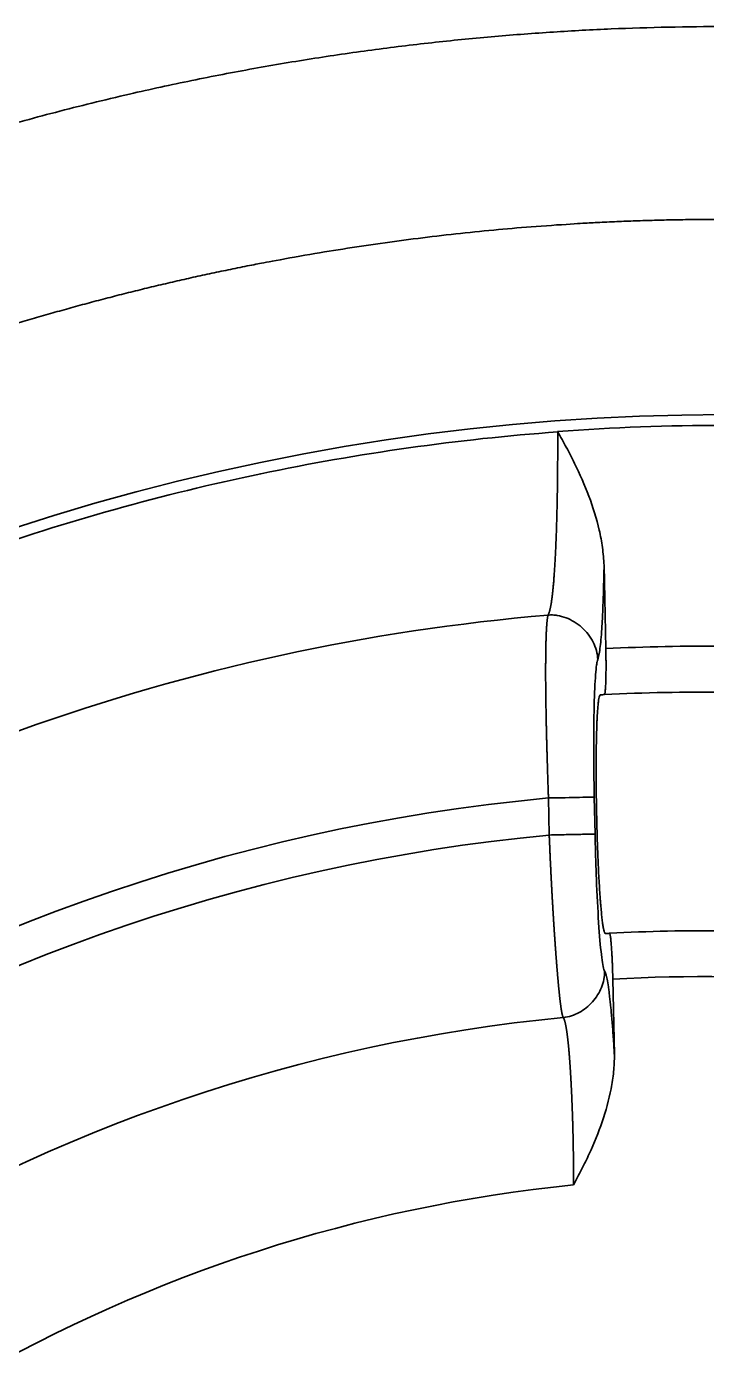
# Model space of a CAD drawing. Header units: millimetres. Extents: x -742 to 742, y -525 to 525.
# Drawn here: x -297.74 to -275.53, y 191.76 to 235.23 of the extents above; entities that cross this region are included whole.
import ezdxf

# ---------------------------------------------------------------- set-up
doc = ezdxf.new("R2010")
doc.units = ezdxf.units.MM
doc.layers.add('粗实线层', color=7, linetype='Continuous', lineweight=35)

msp = doc.modelspace()

# ---------------------------------------------------------------- linework, layer by layer
at = {"layer": '粗实线层'}
for p, q in [((-278.874, 217.619), (-278.817, 214.897)), ((-280.666, 208.803), (-280.691, 210.013)), ((-279.168, 208.835), (-279.194, 210.043)), ((-278.589, 204.094), (-278.537, 201.629))]:
    msp.add_line(p, q, dxfattribs=at)
for centre, radius, start, end in [((-274.93, 148.179), 74.366, 55.39145, 124.6427), ((-274.93, 148.179), 74.015, 85.82627, 94.23109), ((-274.93, 148.179), 68.058, 94.86768, 124.60867), ((-275.558, 148.206), 66.77, 86.13891, 92.79768), ((-275.558, 148.206), 65.27, 85.99849, 92.90321), ((-274.93, 148.179), 62.102, 95.32316, 152.44433), ((-274.93, 148.179), 60.894, 95.40482, 151.75376), ((-275.558, 148.206), 57.47, 85.55819, 93.13304), ((-275.558, 148.206), 55.97, 85.5401, 93.1041), ((-274.93, 148.179), 54.914, 95.5183, 148.3456), ((-274.93, 148.179), 49.433, 95.7359, 144.3389)]:
    msp.add_arc(centre, radius, start, end, dxfattribs=at)
for points, degree, knots in [([(-313.014, 226.419), (-312.97, 226.441), (-312.87, 226.489), (-312.701, 226.571), (-312.495, 226.671), (-312.25, 226.788), (-311.968, 226.922), (-311.647, 227.072), (-311.288, 227.239), (-310.891, 227.421), (-310.455, 227.618), (-309.979, 227.83), (-309.464, 228.055), (-308.91, 228.294), (-308.315, 228.544), (-307.681, 228.806), (-307.005, 229.079), (-306.289, 229.36), (-305.531, 229.65), (-304.731, 229.948), (-303.889, 230.251), (-303.005, 230.559), (-302.078, 230.871), (-301.108, 231.184), (-300.095, 231.499), (-299.038, 231.813), (-297.936, 232.124), (-296.791, 232.431), (-295.601, 232.733), (-294.116, 233.087), (-292.354, 233.471), (-290.334, 233.861), (-288.333, 234.198), (-286.351, 234.485), (-284.391, 234.722), (-282.453, 234.912), (-280.539, 235.057), (-278.649, 235.158), (-276.785, 235.216), (-274.897, 235.235), (-272.975, 235.211), (-271.013, 235.143), (-269.053, 235.031), (-267.095, 234.874), (-265.142, 234.673), (-263.194, 234.429), (-261.252, 234.14), (-259.317, 233.807), (-257.39, 233.431), (-256.089, 233.147), (-255.406, 232.989), (-255.338, 232.973), (-255.267, 232.957), (-255.195, 232.94), (-255.12, 232.922), (-255.043, 232.904), (-254.964, 232.886), (-254.883, 232.866), (-254.799, 232.847), (-254.714, 232.826), (-254.626, 232.805), (-254.537, 232.784), (-254.445, 232.761), (-254.351, 232.738), (-254.255, 232.715), (-254.157, 232.691), (-254.056, 232.666), (-253.954, 232.641), (-253.85, 232.615), (-253.743, 232.588), (-253.634, 232.561), (-253.523, 232.533), (-253.41, 232.504), (-253.295, 232.474), (-253.178, 232.444), (-253.059, 232.413), (-252.938, 232.382), (-252.814, 232.35), (-252.689, 232.317), (-252.561, 232.283), (-252.432, 232.248), (-252.3, 232.213), (-252.166, 232.177), (-252.03, 232.14), (-251.892, 232.102), (-251.752, 232.064), (-251.61, 232.024), (-251.466, 231.984), (-251.32, 231.943), (-251.172, 231.901), (-251.021, 231.858), (-250.869, 231.815), (-250.715, 231.77), (-250.558, 231.725), (-250.4, 231.679), (-250.239, 231.631), (-250.077, 231.583), (-249.912, 231.534), (-249.746, 231.484), (-249.577, 231.433), (-249.407, 231.381), (-249.234, 231.328), (-249.06, 231.274), (-248.883, 231.219), (-248.705, 231.163), (-248.524, 231.106), (-248.342, 231.047), (-248.157, 230.988), (-247.971, 230.928), (-247.782, 230.866), (-247.592, 230.804), (-247.4, 230.74), (-247.206, 230.675), (-247.009, 230.609), (-246.811, 230.542), (-246.611, 230.473), (-246.409, 230.404), (-246.205, 230.333), (-246, 230.261), (-245.792, 230.188), (-245.583, 230.113), (-245.371, 230.037), (-245.158, 229.96), (-244.943, 229.882), (-244.726, 229.802), (-244.507, 229.721), (-244.286, 229.638), (-244.063, 229.554), (-243.839, 229.469), (-243.613, 229.382), (-243.385, 229.294), (-243.155, 229.205), (-242.923, 229.114), (-242.69, 229.021), (-242.454, 228.927), (-242.217, 228.832), (-241.979, 228.734), (-241.738, 228.636), (-241.496, 228.536), (-241.252, 228.434), (-241.006, 228.331), (-240.759, 228.226), (-240.509, 228.119), (-240.259, 228.011), (-240.006, 227.901), (-239.752, 227.79), (-239.496, 227.676), (-239.239, 227.561), (-238.979, 227.445), (-238.719, 227.326), (-238.456, 227.206), (-238.192, 227.084), (-237.927, 226.96), (-237.66, 226.834), (-237.391, 226.706), (-237.121, 226.577), (-236.94, 226.49), (-236.85, 226.446)], 3, [0, 0, 0, 0, 0.146208, 0.333993, 0.563355, 0.834294, 1.146811, 1.500906, 1.896581, 2.333835, 2.81267, 3.333086, 3.895085, 4.498667, 5.143833, 5.830586, 6.558925, 7.328853, 8.140371, 8.99348, 9.888182, 10.824479, 11.802373, 12.821865, 13.882957, 14.985652, 16.129951, 17.315857, 18.543372, 19.812498, 21.896557, 23.953236, 25.982524, 27.984409, 29.958878, 31.905923, 33.825531, 35.717694, 37.582401, 39.419644, 41.383211, 43.346736, 45.310218, 47.273655, 49.237047, 51.200393, 53.163692, 55.126943, 57.090145, 59.053298, 59.121298, 59.191505, 59.263917, 59.338535, 59.415359, 59.494389, 59.575625, 59.659067, 59.744716, 59.83257, 59.92263, 60.014896, 60.109367, 60.206045, 60.304929, 60.406019, 60.509315, 60.614817, 60.722525, 60.832439, 60.944559, 61.058885, 61.175416, 61.294154, 61.415098, 61.538248, 61.663604, 61.791166, 61.920934, 62.052908, 62.187088, 62.323475, 62.462067, 62.602865, 62.74587, 62.89108, 63.038497, 63.188119, 63.339948, 63.493983, 63.650224, 63.808671, 63.969325, 64.132184, 64.29725, 64.464521, 64.633999, 64.805684, 64.979574, 65.155671, 65.333974, 65.514483, 65.697198, 65.88212, 66.069247, 66.258582, 66.450122, 66.643869, 66.839822, 67.037981, 67.238347, 67.440919, 67.645698, 67.852683, 68.061874, 68.273272, 68.486876, 68.702687, 68.920704, 69.140927, 69.363358, 69.587994, 69.814837, 70.043887, 70.275144, 70.508606, 70.744276, 70.982152, 71.222235, 71.464524, 71.70902, 71.955723, 72.204633, 72.455749, 72.709072, 72.964602, 73.222338, 73.482282, 73.744432, 74.008789, 74.275353, 74.544124, 74.815102, 75.088287, 75.363679, 75.641277, 75.921083, 76.203096, 76.487316, 76.773743, 77.062377, 77.353218, 77.646266, 77.941522, 78.238985, 78.538655, 78.840532, 78.840532, 78.840532, 78.840532]), ([(-236.441, 219.152), (-238.694, 220.368), (-243.269, 222.485), (-245.616, 223.398), (-250.271, 225.209), (-255.145, 226.441), (-260, 227.667), (-264.961, 228.292), (-269.942, 228.92), (-274.921, 228.927), (-279.912, 228.933), (-289.832, 227.698), (-294.678, 226.465), (-299.52, 225.233), (-304.224, 223.392), (-308.914, 221.556), (-313.421, 219.133)], 2, [0, 0, 0, 5.014613, 10.029227, 10.029227, 20.058454, 20.058454, 30.087681, 30.087681, 40.116908, 40.116908, 50.146135, 60.175362, 60.175362, 70.204589, 70.204589, 80.233816, 80.233816, 80.233816]), ([(-280.39, 221.98), (-282.02, 221.86), (-283.646, 221.685), (-286.884, 221.228), (-288.495, 220.946), (-291.695, 220.276), (-293.284, 219.888), (-296.433, 219.008), (-297.993, 218.515), (-301.076, 217.428), (-302.6, 216.834), (-305.605, 215.545), (-307.086, 214.85), (-309.999, 213.365), (-311.431, 212.575), (-314.239, 210.9), (-315.615, 210.016), (-316.961, 209.087)], 3, [0, 0, 0, 0, 4.904148, 4.904148, 9.808296, 9.808296, 14.712444, 14.712444, 19.616592, 19.616592, 24.52074, 24.52074, 29.424888, 29.424888, 34.329036, 34.329036, 39.233184, 39.233184, 39.233184, 39.233184]), ([(-280.705, 215.992), (-280.704, 215.993), (-280.702, 215.997), (-280.699, 216.002), (-280.697, 216.008), (-280.693, 216.014), (-280.69, 216.021), (-280.687, 216.029), (-280.683, 216.038), (-280.68, 216.047), (-280.676, 216.057), (-280.672, 216.067), (-280.668, 216.079), (-280.664, 216.092), (-280.66, 216.105), (-280.656, 216.12), (-280.651, 216.136), (-280.647, 216.153), (-280.642, 216.171), (-280.637, 216.19), (-280.633, 216.211), (-280.628, 216.233), (-280.623, 216.257), (-280.618, 216.282), (-280.613, 216.309), (-280.608, 216.338), (-280.602, 216.368), (-280.597, 216.4), (-280.592, 216.434), (-280.587, 216.47), (-280.581, 216.508), (-280.576, 216.548), (-280.571, 216.59), (-280.565, 216.634), (-280.56, 216.681), (-280.554, 216.73), (-280.549, 216.781), (-280.543, 216.835), (-280.538, 216.892), (-280.532, 216.951), (-280.527, 217.013), (-280.521, 217.077), (-280.516, 217.145), (-280.511, 217.215), (-280.505, 217.289), (-280.5, 217.365), (-280.494, 217.445), (-280.489, 217.527), (-280.484, 217.613), (-280.479, 217.702), (-280.473, 217.795), (-280.468, 217.891), (-280.463, 217.984), (-280.459, 218.075), (-280.455, 218.161), (-280.451, 218.248), (-280.447, 218.336), (-280.444, 218.424), (-280.44, 218.513), (-280.437, 218.602), (-280.434, 218.691), (-280.431, 218.781), (-280.428, 218.872), (-280.425, 218.962), (-280.422, 219.053), (-280.42, 219.143), (-280.417, 219.234), (-280.415, 219.325), (-280.413, 219.416), (-280.411, 219.507), (-280.409, 219.598), (-280.407, 219.689), (-280.405, 219.78), (-280.404, 219.87), (-280.402, 219.96), (-280.401, 220.05), (-280.399, 220.14), (-280.398, 220.229), (-280.397, 220.318), (-280.396, 220.407), (-280.395, 220.495), (-280.394, 220.583), (-280.393, 220.67), (-280.392, 220.756), (-280.392, 220.843), (-280.391, 220.928), (-280.391, 221.013), (-280.39, 221.098), (-280.39, 221.181), (-280.39, 221.264), (-280.389, 221.347), (-280.389, 221.429), (-280.389, 221.51), (-280.389, 221.59), (-280.389, 221.67), (-280.39, 221.748), (-280.39, 221.826), (-280.39, 221.904), (-280.39, 221.955), (-280.391, 221.98)], 3, [0, 0, 0, 0, 0.025861, 0.053044, 0.08155, 0.11138, 0.142532, 0.175007, 0.208805, 0.243926, 0.28037, 0.318138, 0.357228, 0.397641, 0.439377, 0.482437, 0.526819, 0.572525, 0.619553, 0.667905, 0.71758, 0.768578, 0.8209, 0.874544, 0.929512, 0.985803, 1.043417, 1.102355, 1.162616, 1.2242, 1.287108, 1.351339, 1.416894, 1.483772, 1.551973, 1.621499, 1.692347, 1.76452, 1.838016, 1.912836, 1.988979, 2.066447, 2.145238, 2.225353, 2.306792, 2.389556, 2.473643, 2.559055, 2.645791, 2.733851, 2.823235, 2.913944, 3.005978, 3.084018, 3.161493, 3.238403, 3.314749, 3.390531, 3.465747, 3.5404, 3.614487, 3.68801, 3.760968, 3.833361, 3.90519, 3.976454, 4.047154, 4.117289, 4.186859, 4.255865, 4.324305, 4.392181, 4.459493, 4.52624, 4.592422, 4.658039, 4.723092, 4.78758, 4.851503, 4.914861, 4.977655, 5.039885, 5.101549, 5.162649, 5.223184, 5.283155, 5.342561, 5.401402, 5.459679, 5.517391, 5.574539, 5.631122, 5.68714, 5.742594, 5.797484, 5.851809, 5.905569, 5.958766, 6.011398, 6.011398, 6.011398, 6.011398]), ([(-278.874, 217.619), (-278.883, 217.815), (-278.919, 218.205), (-279.062, 218.963), (-279.349, 219.887), (-279.745, 220.779), (-280.061, 221.389), (-280.246, 221.732), (-280.339, 221.9), (-280.385, 221.983)], 3, [0, 0, 0, 0, 0.583953, 1.167905, 2.33581, 3.503716, 4.087668, 4.379645, 4.660963, 4.660963, 4.660963, 4.660963]), ([(-278.874, 217.619), (-278.875, 217.566), (-278.877, 217.46), (-278.882, 217.253), (-278.89, 216.904), (-278.904, 216.445), (-278.921, 216.037), (-278.937, 215.744), (-278.954, 215.472), (-278.977, 215.175), (-279.008, 214.887), (-279.037, 214.706), (-279.059, 214.612), (-279.071, 214.568), (-279.078, 214.548), (-279.081, 214.54)], 3, [0, 0, 0, 0, 0.096614, 0.193229, 0.386458, 0.772916, 1.159374, 1.352603, 1.545832, 1.932289, 2.318747, 2.705205, 2.898434, 2.995049, 3.091663, 3.091663, 3.091663, 3.091663]), ([(-280.691, 210.013), (-280.692, 210.026), (-280.693, 210.053), (-280.694, 210.097), (-280.696, 210.146), (-280.698, 210.199), (-280.7, 210.258), (-280.702, 210.322), (-280.705, 210.391), (-280.707, 210.464), (-280.71, 210.543), (-280.713, 210.627), (-280.715, 210.716), (-280.718, 210.809), (-280.722, 210.907), (-280.725, 211.01), (-280.728, 211.118), (-280.731, 211.23), (-280.735, 211.347), (-280.738, 211.468), (-280.742, 211.593), (-280.745, 211.723), (-280.749, 211.856), (-280.752, 211.994), (-280.756, 212.134), (-280.759, 212.279), (-280.762, 212.426), (-280.766, 212.576), (-280.769, 212.729), (-280.771, 212.884), (-280.774, 213.041), (-280.776, 213.2), (-280.779, 213.36), (-280.78, 213.521), (-280.782, 213.681), (-280.783, 213.842), (-280.783, 213.976), (-280.784, 214.084), (-280.784, 214.166), (-280.783, 214.245), (-280.783, 214.323), (-280.783, 214.399), (-280.782, 214.473), (-280.782, 214.544), (-280.781, 214.614), (-280.781, 214.682), (-280.78, 214.748), (-280.779, 214.812), (-280.778, 214.874), (-280.777, 214.934), (-280.776, 214.992), (-280.774, 215.049), (-280.773, 215.104), (-280.771, 215.156), (-280.77, 215.207), (-280.768, 215.256), (-280.767, 215.304), (-280.765, 215.349), (-280.763, 215.393), (-280.761, 215.435), (-280.759, 215.476), (-280.757, 215.515), (-280.755, 215.552), (-280.753, 215.587), (-280.751, 215.621), (-280.749, 215.654), (-280.746, 215.685), (-280.744, 215.714), (-280.742, 215.742), (-280.739, 215.768), (-280.737, 215.793), (-280.734, 215.817), (-280.732, 215.839), (-280.729, 215.86), (-280.726, 215.88), (-280.724, 215.898), (-280.721, 215.915), (-280.719, 215.931), (-280.716, 215.945), (-280.713, 215.959), (-280.71, 215.971), (-280.708, 215.982), (-280.706, 215.988), (-280.705, 215.992)], 3, [0, 0, 0, 0, 0.026528, 0.056523, 0.089986, 0.126917, 0.167316, 0.211182, 0.258517, 0.309319, 0.363589, 0.421327, 0.482533, 0.547207, 0.615349, 0.68696, 0.762038, 0.840585, 0.9226, 1.008084, 1.097036, 1.189456, 1.285345, 1.384703, 1.48753, 1.593825, 1.703589, 1.816822, 1.933524, 2.053696, 2.177336, 2.304445, 2.435024, 2.569072, 2.70659, 2.847577, 2.992033, 3.069258, 3.145942, 3.222085, 3.297686, 3.372746, 3.447264, 3.521241, 3.594676, 3.66757, 3.739922, 3.811733, 3.883003, 3.95373, 4.023917, 4.093561, 4.162665, 4.231226, 4.299246, 4.366725, 4.433662, 4.500057, 4.565911, 4.631224, 4.695994, 4.760224, 4.823911, 4.887057, 4.949662, 5.011725, 5.073246, 5.134226, 5.194664, 5.254561, 5.313917, 5.37273, 5.431003, 5.488734, 5.545923, 5.602571, 5.658677, 5.714242, 5.769266, 5.823748, 5.877689, 5.931088, 5.983947, 5.983947, 5.983947, 5.983947]), ([(-280.705, 215.992), (-280.655, 215.996), (-280.555, 215.998), (-280.357, 215.978), (-280.018, 215.888), (-279.578, 215.614), (-279.259, 215.207), (-279.114, 214.835), (-279.084, 214.639), (-279.081, 214.54)], 3, [0, 0, 0, 0, 0.150422, 0.300881, 0.601797, 1.20363, 1.805463, 2.106379, 2.407296, 2.407296, 2.407296, 2.407296]), ([(-278.817, 214.897), (-278.815, 214.798), (-278.813, 214.7), (-278.812, 214.556), (-278.811, 214.509), (-278.811, 214.438), (-278.811, 214.414), (-278.811, 214.368), (-278.811, 214.345), (-278.811, 214.231), (-278.811, 214.145), (-278.813, 214.043), (-278.813, 214.023), (-278.814, 213.983), (-278.814, 213.964), (-278.816, 213.906), (-278.816, 213.87), (-278.82, 213.766), (-278.822, 213.703), (-278.826, 213.635), (-278.827, 213.621), (-278.829, 213.596), (-278.83, 213.584), (-278.832, 213.549), (-278.836, 213.507), (-278.84, 213.473), (-278.843, 213.452), (-278.844, 213.445), (-278.847, 213.433), (-278.848, 213.427), (-278.854, 213.403), (-278.859, 213.393), (-278.864, 213.393)], 3, [0, 0, 0, 0, 0.188769, 0.188769, 0.283153, 0.283153, 0.330346, 0.330346, 0.377538, 0.377538, 0.566307, 0.566307, 0.613499, 0.613499, 0.660691, 0.660691, 0.755076, 0.755076, 0.943845, 0.943845, 0.991037, 0.991037, 1.038229, 1.038229, 1.132613, 1.226998, 1.226998, 1.27419, 1.27419, 1.321382, 1.321382, 1.510151, 1.510151, 1.510151, 1.510151]), ([(-279.194, 210.043), (-279.205, 210.597), (-279.214, 211.417), (-279.21, 212.398), (-279.195, 213.276), (-279.164, 213.955), (-279.126, 214.329), (-279.101, 214.474), (-279.088, 214.522), (-279.081, 214.54)], 3, [0, 0, 0, 0, 1.125887, 1.68883, 2.251773, 3.37766, 3.940603, 4.222075, 4.503546, 4.503546, 4.503546, 4.503546]), ([(-278.996, 213.386), (-279.003, 213.385), (-279.009, 213.379), (-279.022, 213.353), (-279.034, 213.315), (-279.046, 213.252), (-279.053, 213.206), (-279.054, 213.196), (-279.057, 213.176), (-279.058, 213.165), (-279.062, 213.132), (-279.065, 213.109), (-279.073, 213.035), (-279.083, 212.926), (-279.091, 212.795), (-279.097, 212.688), (-279.1, 212.633), (-279.103, 212.575), (-279.105, 212.535), (-279.106, 212.515), (-279.11, 212.413), (-279.116, 212.241), (-279.124, 211.958), (-279.127, 211.753), (-279.129, 211.62), (-279.13, 211.593), (-279.13, 211.539), (-279.131, 211.511), (-279.131, 211.428), (-279.132, 211.373), (-279.133, 211.204), (-279.134, 210.974), (-279.133, 210.734), (-279.132, 210.551), (-279.132, 210.489), (-279.131, 210.365), (-279.13, 210.302), (-279.128, 210.113), (-279.127, 209.987), (-279.123, 209.733), (-279.12, 209.607), (-279.115, 209.352), (-279.112, 209.225), (-279.107, 209.033), (-279.105, 208.969), (-279.102, 208.842), (-279.1, 208.779), (-279.094, 208.591), (-279.085, 208.344), (-279.076, 208.105), (-279.068, 207.928), (-279.066, 207.869), (-279.062, 207.782), (-279.06, 207.753), (-279.058, 207.696), (-279.051, 207.553), (-279.038, 207.307), (-279.025, 207.103), (-279.013, 206.906), (-279.006, 206.812), (-278.998, 206.698), (-278.996, 206.676), (-278.993, 206.631), (-278.988, 206.566), (-278.983, 206.504), (-278.972, 206.383), (-278.959, 206.231), (-278.944, 206.101), (-278.934, 206.011), (-278.93, 205.982), (-278.923, 205.927), (-278.919, 205.901), (-278.908, 205.828), (-278.894, 205.743), (-278.88, 205.681), (-278.869, 205.645), (-278.866, 205.634), (-278.859, 205.615), (-278.855, 205.607), (-278.845, 205.589), (-278.838, 205.583), (-278.831, 205.583)], 3, [0, 0, 0, 0, 0.245147, 0.245147, 0.490294, 0.735441, 0.735441, 0.796727, 0.796727, 0.858014, 0.858014, 0.980587, 0.980587, 1.225734, 1.470881, 1.470881, 1.593455, 1.654741, 1.654741, 1.716028, 1.716028, 1.961175, 2.206322, 2.451469, 2.451469, 2.512755, 2.512755, 2.574042, 2.574042, 2.696615, 2.696615, 2.941762, 3.186909, 3.186909, 3.309482, 3.309482, 3.432056, 3.432056, 3.677203, 3.677203, 3.92235, 3.92235, 4.167496, 4.167496, 4.29007, 4.29007, 4.412643, 4.412643, 4.65779, 4.902937, 4.902937, 5.02551, 5.02551, 5.086797, 5.086797, 5.148084, 5.393231, 5.638378, 5.638378, 5.883524, 5.883524, 5.944811, 5.944811, 6.006098, 6.128671, 6.128671, 6.373818, 6.618965, 6.618965, 6.741538, 6.741538, 6.864112, 6.864112, 7.109259, 7.354406, 7.354406, 7.476979, 7.476979, 7.599552, 7.599552, 7.844699, 7.844699, 7.844699, 7.844699]), ([(-280.691, 210.013), (-280.596, 210.015), (-280.408, 210.018), (-280.049, 210.025), (-279.649, 210.033), (-279.306, 210.041), (-279.204, 210.043), (-279.194, 210.043)], 3, [0, 0, 0, 0, 0.187243, 0.374486, 0.748973, 1.123459, 1.497945, 1.497945, 1.497945, 1.497945]), ([(-280.666, 208.803), (-280.571, 208.805), (-280.476, 208.807), (-280.29, 208.811), (-280.198, 208.813), (-280.022, 208.817), (-279.937, 208.818), (-279.777, 208.822), (-279.702, 208.823), (-279.565, 208.826), (-279.502, 208.828), (-279.391, 208.83), (-279.343, 208.831), (-279.264, 208.833), (-279.233, 208.833), (-279.187, 208.834), (-279.173, 208.835), (-279.168, 208.835)], 3, [0, 0, 0, 0, 0.187245, 0.187245, 0.37449, 0.37449, 0.561735, 0.561735, 0.74898, 0.74898, 0.936224, 0.936224, 1.123469, 1.123469, 1.310714, 1.310714, 1.497959, 1.497959, 1.497959, 1.497959]), ([(-280.211, 202.839), (-280.211, 202.84), (-280.212, 202.842), (-280.214, 202.845), (-280.216, 202.849), (-280.218, 202.853), (-280.219, 202.858), (-280.221, 202.862), (-280.223, 202.867), (-280.225, 202.872), (-280.226, 202.878), (-280.228, 202.884), (-280.23, 202.89), (-280.232, 202.896), (-280.233, 202.902), (-280.235, 202.909), (-280.237, 202.916), (-280.239, 202.924), (-280.241, 202.932), (-280.243, 202.939), (-280.244, 202.948), (-280.246, 202.956), (-280.248, 202.965), (-280.25, 202.974), (-280.252, 202.984), (-280.254, 202.993), (-280.256, 203.003), (-280.258, 203.013), (-280.26, 203.024), (-280.261, 203.035), (-280.263, 203.046), (-280.265, 203.057), (-280.267, 203.069), (-280.269, 203.081), (-280.271, 203.093), (-280.273, 203.106), (-280.275, 203.119), (-280.277, 203.132), (-280.279, 203.145), (-280.281, 203.159), (-280.283, 203.173), (-280.285, 203.187), (-280.287, 203.202), (-280.289, 203.217), (-280.291, 203.232), (-280.293, 203.247), (-280.295, 203.263), (-280.298, 203.279), (-280.3, 203.296), (-280.302, 203.312), (-280.304, 203.329), (-280.306, 203.346), (-280.308, 203.364), (-280.31, 203.382), (-280.312, 203.4), (-280.315, 203.418), (-280.317, 203.437), (-280.319, 203.456), (-280.321, 203.475), (-280.323, 203.495), (-280.326, 203.514), (-280.328, 203.535), (-280.33, 203.555), (-280.332, 203.576), (-280.334, 203.597), (-280.337, 203.618), (-280.339, 203.64), (-280.341, 203.661), (-280.343, 203.684), (-280.346, 203.706), (-280.348, 203.729), (-280.35, 203.752), (-280.353, 203.775), (-280.355, 203.799), (-280.357, 203.823), (-280.36, 203.847), (-280.362, 203.871), (-280.364, 203.896), (-280.367, 203.921), (-280.369, 203.947), (-280.371, 203.972), (-280.374, 203.998), (-280.376, 204.024), (-280.378, 204.051), (-280.381, 204.078), (-280.383, 204.105), (-280.386, 204.132), (-280.388, 204.159), (-280.391, 204.187), (-280.393, 204.216), (-280.395, 204.244), (-280.398, 204.273), (-280.4, 204.302), (-280.403, 204.331), (-280.405, 204.361), (-280.408, 204.39), (-280.41, 204.42), (-280.413, 204.451), (-280.415, 204.481), (-280.418, 204.512), (-280.42, 204.544), (-280.423, 204.575), (-280.425, 204.607), (-280.428, 204.639), (-280.43, 204.671), (-280.433, 204.703), (-280.435, 204.736), (-280.438, 204.769), (-280.44, 204.803), (-280.443, 204.836), (-280.446, 204.87), (-280.448, 204.904), (-280.451, 204.938), (-280.453, 204.973), (-280.456, 205.008), (-280.458, 205.043), (-280.461, 205.078), (-280.463, 205.114), (-280.466, 205.15), (-280.469, 205.186), (-280.471, 205.222), (-280.474, 205.259), (-280.476, 205.295), (-280.479, 205.333), (-280.482, 205.37), (-280.484, 205.407), (-280.487, 205.445), (-280.489, 205.483), (-280.492, 205.521), (-280.495, 205.56), (-280.497, 205.599), (-280.5, 205.638), (-280.502, 205.677), (-280.505, 205.716), (-280.508, 205.756), (-280.51, 205.796), (-280.513, 205.836), (-280.515, 205.876), (-280.518, 205.916), (-280.52, 205.957), (-280.523, 205.998), (-280.526, 206.039), (-280.528, 206.08), (-280.531, 206.122), (-280.533, 206.164), (-280.536, 206.206), (-280.539, 206.248), (-280.541, 206.29), (-280.544, 206.333), (-280.546, 206.375), (-280.549, 206.418), (-280.551, 206.461), (-280.554, 206.505), (-280.556, 206.548), (-280.559, 206.592), (-280.561, 206.636), (-280.564, 206.68), (-280.566, 206.724), (-280.569, 206.768), (-280.571, 206.813), (-280.574, 206.858), (-280.576, 206.902), (-280.579, 206.947), (-280.581, 206.993), (-280.584, 207.038), (-280.586, 207.084), (-280.589, 207.129), (-280.591, 207.175), (-280.594, 207.221), (-280.596, 207.267), (-280.598, 207.313), (-280.601, 207.36), (-280.603, 207.406), (-280.605, 207.453), (-280.608, 207.5), (-280.61, 207.547), (-280.613, 207.594), (-280.615, 207.641), (-280.617, 207.688), (-280.619, 207.736), (-280.622, 207.783), (-280.624, 207.831), (-280.626, 207.879), (-280.628, 207.927), (-280.631, 207.975), (-280.633, 208.023), (-280.635, 208.071), (-280.637, 208.119), (-280.639, 208.167), (-280.641, 208.216), (-280.644, 208.264), (-280.646, 208.313), (-280.648, 208.362), (-280.65, 208.411), (-280.652, 208.459), (-280.654, 208.508), (-280.656, 208.557), (-280.658, 208.606), (-280.66, 208.655), (-280.662, 208.705), (-280.664, 208.754), (-280.665, 208.787), (-280.666, 208.803)], 3, [0, 0, 0, 0, 0.026885, 0.053801, 0.080747, 0.107723, 0.134729, 0.161766, 0.188833, 0.21593, 0.243057, 0.270215, 0.297403, 0.324621, 0.35187, 0.379149, 0.406459, 0.433798, 0.461169, 0.488569, 0.516, 0.543461, 0.570953, 0.598475, 0.626027, 0.65361, 0.681223, 0.708867, 0.736541, 0.764245, 0.79198, 0.819745, 0.847541, 0.875367, 0.903224, 0.931111, 0.959029, 0.986977, 1.014956, 1.042965, 1.071004, 1.099075, 1.127175, 1.155306, 1.183468, 1.21166, 1.239883, 1.268136, 1.29642, 1.324734, 1.353079, 1.381455, 1.409861, 1.438298, 1.466765, 1.495263, 1.523791, 1.55235, 1.58094, 1.60956, 1.638211, 1.666893, 1.695605, 1.724348, 1.753121, 1.781926, 1.81076, 1.839626, 1.868522, 1.897449, 1.926406, 1.955395, 1.984414, 2.013463, 2.042543, 2.071655, 2.100796, 2.129969, 2.159172, 2.188406, 2.217671, 2.246966, 2.276292, 2.305649, 2.335037, 2.364456, 2.393905, 2.423385, 2.452896, 2.482438, 2.51201, 2.541614, 2.571248, 2.600913, 2.630608, 2.660335, 2.690093, 2.719881, 2.7497, 2.77955, 2.809431, 2.839343, 2.869285, 2.899259, 2.929263, 2.959299, 2.989365, 3.019462, 3.04959, 3.079749, 3.109939, 3.14016, 3.170412, 3.200695, 3.231008, 3.261353, 3.291728, 3.322135, 3.352573, 3.383041, 3.413541, 3.444071, 3.474633, 3.505225, 3.535849, 3.566503, 3.597189, 3.627906, 3.658653, 3.689432, 3.720242, 3.751083, 3.781955, 3.812858, 3.843792, 3.874757, 3.905753, 3.93678, 3.967839, 3.998928, 4.030049, 4.061201, 4.092384, 4.123598, 4.154843, 4.186119, 4.217427, 4.248766, 4.280135, 4.311536, 4.342969, 4.374432, 4.405927, 4.437452, 4.469009, 4.500598, 4.532217, 4.563868, 4.59555, 4.627263, 4.659007, 4.690783, 4.72259, 4.754428, 4.786297, 4.818198, 4.85013, 4.882094, 4.914088, 4.946114, 4.978171, 5.01026, 5.04238, 5.074531, 5.106714, 5.138928, 5.171173, 5.20345, 5.235758, 5.268098, 5.300469, 5.332871, 5.365305, 5.39777, 5.430266, 5.462794, 5.495354, 5.527944, 5.560567, 5.59322, 5.625906, 5.658622, 5.69137, 5.72415, 5.756961, 5.789804, 5.822678, 5.855584, 5.888521, 5.921489, 5.95449, 5.987521, 5.987521, 5.987521, 5.987521]), ([(-278.857, 204.358), (-278.872, 204.381), (-278.903, 204.48), (-278.967, 204.877), (-279.044, 205.713), (-279.108, 206.906), (-279.147, 207.986), (-279.162, 208.551), (-279.168, 208.835)], 3, [0, 0, 0, 0, 0.56185, 1.1237, 2.247401, 3.371101, 3.932951, 4.494801, 4.494801, 4.494801, 4.494801]), ([(-278.699, 205.591), (-278.694, 205.591), (-278.688, 205.581), (-278.68, 205.553), (-278.678, 205.542), (-278.673, 205.52), (-278.672, 205.513), (-278.669, 205.496), (-278.668, 205.487), (-278.661, 205.441), (-278.655, 205.395), (-278.649, 205.327), (-278.647, 205.313), (-278.645, 205.284), (-278.643, 205.269), (-278.639, 205.222), (-278.637, 205.189), (-278.629, 205.086), (-278.624, 205.01), (-278.619, 204.908), (-278.617, 204.887), (-278.615, 204.845), (-278.614, 204.824), (-278.611, 204.759), (-278.607, 204.67), (-278.603, 204.578), (-278.601, 204.508), (-278.6, 204.484), (-278.598, 204.437), (-278.597, 204.412), (-278.593, 204.291), (-278.591, 204.193), (-278.589, 204.094)], 3, [0, 0, 0, 0, 0.188213, 0.188213, 0.282319, 0.282319, 0.329372, 0.329372, 0.376426, 0.376426, 0.564638, 0.564638, 0.611692, 0.611692, 0.658745, 0.658745, 0.752851, 0.752851, 0.941064, 0.941064, 0.988117, 0.988117, 1.035171, 1.035171, 1.129277, 1.223383, 1.223383, 1.270437, 1.270437, 1.31749, 1.31749, 1.505703, 1.505703, 1.505703, 1.505703]), ([(-278.537, 201.629), (-278.54, 201.678), (-278.546, 201.776), (-278.558, 201.967), (-278.58, 202.289), (-278.613, 202.713), (-278.652, 203.159), (-278.686, 203.476), (-278.713, 203.696), (-278.74, 203.894), (-278.775, 204.098), (-278.809, 204.242), (-278.836, 204.321), (-278.85, 204.348), (-278.857, 204.358)], 3, [0, 0, 0, 0, 0.086123, 0.172245, 0.344491, 0.688981, 1.033472, 1.377962, 1.550207, 1.722453, 2.066943, 2.411434, 2.583679, 2.755924, 2.755924, 2.755924, 2.755924]), ([(-279.87, 197.364), (-279.87, 197.377), (-279.87, 197.401), (-279.87, 197.439), (-279.87, 197.476), (-279.87, 197.513), (-279.87, 197.55), (-279.871, 197.587), (-279.871, 197.624), (-279.871, 197.662), (-279.871, 197.699), (-279.871, 197.736), (-279.871, 197.773), (-279.871, 197.81), (-279.872, 197.847), (-279.872, 197.884), (-279.872, 197.921), (-279.873, 197.958), (-279.873, 197.995), (-279.873, 198.032), (-279.874, 198.069), (-279.874, 198.106), (-279.874, 198.143), (-279.875, 198.18), (-279.875, 198.217), (-279.876, 198.254), (-279.876, 198.29), (-279.877, 198.327), (-279.877, 198.364), (-279.878, 198.401), (-279.878, 198.437), (-279.879, 198.474), (-279.879, 198.51), (-279.88, 198.547), (-279.881, 198.583), (-279.881, 198.62), (-279.882, 198.656), (-279.882, 198.692), (-279.883, 198.728), (-279.884, 198.764), (-279.885, 198.801), (-279.885, 198.837), (-279.886, 198.873), (-279.887, 198.908), (-279.888, 198.944), (-279.888, 198.98), (-279.889, 199.016), (-279.89, 199.051), (-279.891, 199.087), (-279.892, 199.123), (-279.893, 199.158), (-279.894, 199.193), (-279.895, 199.229), (-279.896, 199.264), (-279.896, 199.299), (-279.897, 199.334), (-279.898, 199.369), (-279.899, 199.404), (-279.9, 199.438), (-279.902, 199.473), (-279.903, 199.508), (-279.904, 199.542), (-279.905, 199.576), (-279.906, 199.611), (-279.907, 199.645), (-279.908, 199.679), (-279.909, 199.713), (-279.91, 199.747), (-279.912, 199.78), (-279.913, 199.814), (-279.914, 199.848), (-279.915, 199.881), (-279.916, 199.914), (-279.918, 199.948), (-279.919, 199.981), (-279.92, 200.014), (-279.922, 200.047), (-279.923, 200.079), (-279.924, 200.112), (-279.925, 200.144), (-279.927, 200.177), (-279.928, 200.209), (-279.93, 200.241), (-279.931, 200.273), (-279.932, 200.305), (-279.934, 200.337), (-279.935, 200.368), (-279.937, 200.4), (-279.938, 200.431), (-279.94, 200.462), (-279.941, 200.493), (-279.943, 200.524), (-279.944, 200.555), (-279.946, 200.586), (-279.947, 200.616), (-279.949, 200.646), (-279.95, 200.676), (-279.952, 200.706), (-279.953, 200.736), (-279.955, 200.766), (-279.957, 200.796), (-279.958, 200.825), (-279.96, 200.854), (-279.962, 200.883), (-279.963, 200.912), (-279.965, 200.941), (-279.967, 200.969), (-279.968, 200.998), (-279.97, 201.026), (-279.972, 201.054), (-279.973, 201.082), (-279.975, 201.11), (-279.977, 201.137), (-279.979, 201.165), (-279.98, 201.192), (-279.982, 201.219), (-279.984, 201.246), (-279.986, 201.273), (-279.988, 201.299), (-279.989, 201.325), (-279.991, 201.352), (-279.993, 201.378), (-279.995, 201.403), (-279.997, 201.429), (-279.999, 201.454), (-280.001, 201.479), (-280.003, 201.504), (-280.004, 201.529), (-280.006, 201.554), (-280.008, 201.578), (-280.01, 201.603), (-280.012, 201.627), (-280.014, 201.65), (-280.016, 201.674), (-280.018, 201.697), (-280.02, 201.721), (-280.022, 201.744), (-280.024, 201.766), (-280.026, 201.789), (-280.028, 201.811), (-280.03, 201.834), (-280.032, 201.856), (-280.034, 201.877), (-280.036, 201.899), (-280.038, 201.92), (-280.04, 201.941), (-280.042, 201.962), (-280.045, 201.983), (-280.047, 202.003), (-280.049, 202.024), (-280.051, 202.044), (-280.053, 202.064), (-280.055, 202.083), (-280.057, 202.103), (-280.059, 202.122), (-280.062, 202.141), (-280.064, 202.159), (-280.066, 202.178), (-280.068, 202.196), (-280.07, 202.214), (-280.073, 202.232), (-280.075, 202.249), (-280.077, 202.267), (-280.079, 202.284), (-280.081, 202.3), (-280.084, 202.317), (-280.086, 202.333), (-280.088, 202.35), (-280.09, 202.365), (-280.093, 202.381), (-280.095, 202.397), (-280.097, 202.412), (-280.099, 202.427), (-280.102, 202.441), (-280.104, 202.456), (-280.106, 202.47), (-280.109, 202.484), (-280.111, 202.498), (-280.113, 202.511), (-280.116, 202.524), (-280.118, 202.537), (-280.12, 202.55), (-280.123, 202.562), (-280.125, 202.575), (-280.127, 202.587), (-280.13, 202.598), (-280.132, 202.61), (-280.134, 202.621), (-280.137, 202.632), (-280.139, 202.643), (-280.142, 202.653), (-280.144, 202.663), (-280.146, 202.673), (-280.149, 202.683), (-280.151, 202.692), (-280.154, 202.701), (-280.156, 202.71), (-280.159, 202.719), (-280.161, 202.727), (-280.163, 202.735), (-280.166, 202.743), (-280.168, 202.751), (-280.171, 202.758), (-280.173, 202.765), (-280.176, 202.772), (-280.178, 202.778), (-280.181, 202.785), (-280.183, 202.791), (-280.186, 202.796), (-280.188, 202.802), (-280.191, 202.807), (-280.193, 202.812), (-280.196, 202.816), (-280.198, 202.821), (-280.201, 202.825), (-280.203, 202.829), (-280.206, 202.832), (-280.208, 202.836), (-280.21, 202.838), (-280.211, 202.839)], 3, [0, 0, 0, 0, 0.024926, 0.049855, 0.074787, 0.099723, 0.124661, 0.149603, 0.174548, 0.199496, 0.224448, 0.249402, 0.27436, 0.299321, 0.324285, 0.349253, 0.374224, 0.399198, 0.424175, 0.449155, 0.474139, 0.499126, 0.524117, 0.549111, 0.574108, 0.599108, 0.624112, 0.649119, 0.674129, 0.699143, 0.72416, 0.749181, 0.774205, 0.799232, 0.824263, 0.849297, 0.874335, 0.899376, 0.92442, 0.949468, 0.97452, 0.999575, 1.024633, 1.049695, 1.074761, 1.09983, 1.124902, 1.149978, 1.175058, 1.200141, 1.225228, 1.250318, 1.275412, 1.30051, 1.325611, 1.350715, 1.375824, 1.400936, 1.426051, 1.451171, 1.476294, 1.501421, 1.526551, 1.551685, 1.576823, 1.601965, 1.62711, 1.652259, 1.677412, 1.702568, 1.727729, 1.752893, 1.778061, 1.803233, 1.828409, 1.853588, 1.878772, 1.903959, 1.92915, 1.954345, 1.979544, 2.004747, 2.029954, 2.055164, 2.080379, 2.105598, 2.13082, 2.156047, 2.181277, 2.206512, 2.231751, 2.256993, 2.28224, 2.307491, 2.332746, 2.358005, 2.383268, 2.408535, 2.433807, 2.459082, 2.484362, 2.509646, 2.534934, 2.560226, 2.585522, 2.610823, 2.636128, 2.661437, 2.68675, 2.712068, 2.73739, 2.762716, 2.788046, 2.813381, 2.838721, 2.864064, 2.889412, 2.914764, 2.940121, 2.965482, 2.990848, 3.016218, 3.041592, 3.066971, 3.092355, 3.117743, 3.143135, 3.168532, 3.193934, 3.21934, 3.24475, 3.270165, 3.295585, 3.32101, 3.346439, 3.371872, 3.397311, 3.422754, 3.448201, 3.473654, 3.499111, 3.524572, 3.550039, 3.57551, 3.600986, 3.626467, 3.651953, 3.677443, 3.702939, 3.728439, 3.753944, 3.779454, 3.804969, 3.830488, 3.856013, 3.881542, 3.907077, 3.932616, 3.958161, 3.98371, 4.009265, 4.034824, 4.060389, 4.085958, 4.111533, 4.137113, 4.162698, 4.188288, 4.213883, 4.239483, 4.265088, 4.290699, 4.316315, 4.341936, 4.367562, 4.393193, 4.41883, 4.444472, 4.470119, 4.495772, 4.52143, 4.547093, 4.572762, 4.598435, 4.624115, 4.649799, 4.675489, 4.701185, 4.726886, 4.752592, 4.778304, 4.804022, 4.829744, 4.855473, 4.881207, 4.906946, 4.932691, 4.958442, 4.984198, 5.00996, 5.035727, 5.0615, 5.087279, 5.113063, 5.138853, 5.164649, 5.19045, 5.216257, 5.24207, 5.267889, 5.293713, 5.319543, 5.345379, 5.371221, 5.397069, 5.422922, 5.448781, 5.474646, 5.500517, 5.500517, 5.500517, 5.500517]), ([(-279.87, 197.364), (-279.781, 197.532), (-279.606, 197.869), (-279.273, 198.551), (-278.913, 199.423), (-278.665, 200.324), (-278.555, 201.061), (-278.537, 201.439), (-278.537, 201.629)], 3, [0, 0, 0, 0, 0.564284, 1.128568, 2.257136, 3.385704, 3.949988, 4.514272, 4.514272, 4.514272, 4.514272])]:
    msp.add_open_spline(points, degree=degree, knots=knots, dxfattribs=at)
for points in [[(-278.864, 213.393), (-278.908, 213.39), (-278.952, 213.388), (-278.996, 213.386)], [(-278.831, 205.583), (-278.787, 205.586), (-278.743, 205.588), (-278.699, 205.591)], [(-280.211, 202.839), (-280.027, 202.857), (-279.673, 202.973), (-279.231, 203.33), (-278.928, 203.81), (-278.854, 204.175), (-278.857, 204.358)]]:
    msp.add_open_spline(points, degree=3, dxfattribs=at)

doc.saveas('drawing.dxf')
